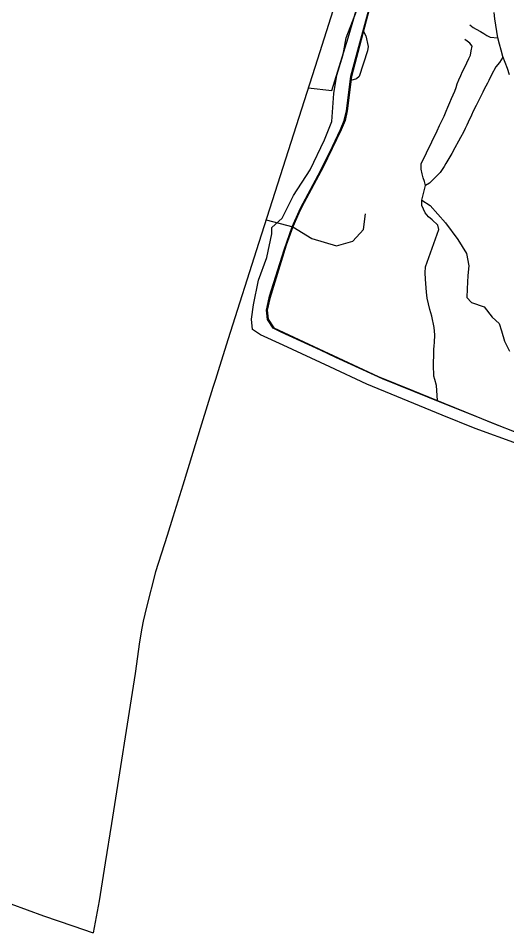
# Model space of a CAD drawing. Header units: inches. Extents: x 327545 to 344127, y 4677187 to 4689491.
# Drawn here: x 328930 to 329501, y 4681757 to 4682824 of the extents above; entities that cross this region are included whole.
import ezdxf

# ---------------------------------------------------------------- set-up
doc = ezdxf.new("R2010")
doc.units = ezdxf.units.IN
doc.header["$MEASUREMENT"] = 0
doc.layers.add('Trails', color=7, linetype='Continuous')

msp = doc.modelspace()

# ---------------------------------------------------------------- linework, layer by layer
at = {"layer": 'Trails'}
for p, q in [((329268.6313, 4682742.8747), (329296.1386, 4682739.7027)), ((329071.9139, 4682096.4325), (329066.5932, 4682059.5493)), ((329066.5932, 4682059.5493), (329038.9545, 4681884.5792)), ((329038.9545, 4681884.5792), (329031.697, 4681838.6352)), ((329031.697, 4681838.6352), (329024.71, 4681794.403)), ((329024.71, 4681794.403), (329017.9173, 4681757.1967))]:
    msp.add_line(p, q, dxfattribs=at)
for points in [[(329384.7465, 4683117.0395), (329320.2947, 4682905.6721), (329279.3756, 4682776.5108), (329211.0045, 4682562.4686), (329174.8527, 4682448.7737)], [(329296.1386, 4682739.7027), (329315.1886, 4682801.0861), (329340.5886, 4682887.8696), (329365.9887, 4682959.8364), (329399.8554, 4683066.7283), (329411.4971, 4683069.9033), (329422.0805, 4683072.02), (329428.4132, 4683081.0033), (329431.8055, 4683088.0862)], [(329515.7004, 4682338.8038), (329426.5418, 4682374.6761), (329355.2629, 4682403.6084), (329300.6528, 4682428.2544), (329282.8728, 4682436.7078), (329237.232, 4682457.8216), (329227.8807, 4682462.6731), (329220.975, 4682472.8331), (329220.0225, 4682483.4694), (329223.5944, 4682499.9001), (329240.5217, 4682554.0243), (329249.7068, 4682580.8768), (329259.7371, 4682602.3439), (329280.3598, 4682640.9422), (329294.0123, 4682668.0356), (329306.4477, 4682694.2956), (329310.7132, 4682704.9309), (329313.2211, 4682716.1502), (329318.4599, 4682756.4728), (329326.4503, 4682786.7412), (329341.4786, 4682842.6213)], [(329341.7494, 4682841.8471), (329318.988, 4682756.3172), (329313.9029, 4682715.9946), (329311.5298, 4682704.7418), (329307.0237, 4682693.7696), (329286.2326, 4682650.506), (329263.9374, 4682609.1239), (329257.5974, 4682596.6679), (329250.5318, 4682580.568), (329242.9867, 4682559.5012), (329223.7779, 4682497.2711), (329220.8808, 4682483.4995), (329221.8333, 4682473.1807), (329228.342, 4682463.1), (329350.3968, 4682406.3071), (329390.4812, 4682389.85), (329409.8488, 4682381.9919), (329426.8086, 4682375.0333), (329464.1943, 4682359.8991), (329483.9587, 4682351.7499), (329514.0286, 4682340.1281)], [(329512.5721, 4682327.4311), (329463.2597, 4682345.464), (329424.7721, 4682361.0925), (329371.8515, 4682382.7319), (329336.972, 4682397.1582), (329293.6734, 4682417.5955), (329239.55, 4682442.8415), (329213.0897, 4682454.8634), (329203.4678, 4682460.8744), (329202.2651, 4682472.8963), (329204.6706, 4682489.727), (329210.6843, 4682518.5796), (329220.3062, 4682545.0278), (329226.3199, 4682572.6782), (329226.3199, 4682579.8914), (329238.3473, 4682590.7111), (329251.5774, 4682617.1593), (329270.8213, 4682647.2141), (329287.6597, 4682682.0777), (329296.0788, 4682703.7171), (329298.4843, 4682736.1763), (329302.0925, 4682757.8157), (329309.309, 4682781.8596), (329312.9172, 4682801.0946), (329324.9446, 4682832.3516)], [(329503.4578, 4682758.2234), (329500.9651, 4682765.4193), (329498.228, 4682772.5258), (329495.7962, 4682779.609), (329493.6077, 4682786.7712), (329491.6653, 4682794.004), (329489.9712, 4682801.2989), (329488.5273, 4682808.6474), (329487.3353, 4682816.041), (329486.3967, 4682823.471), (329485.7125, 4682830.9287)], [(329456.9876, 4682816.5103), (329461.2022, 4682813.3302), (329464.3649, 4682811.2275), (329469.5861, 4682808.5026), (329473.3148, 4682806.2103), (329477.1673, 4682803.9168), (329480.9859, 4682802.1556), (329489.9712, 4682801.2989)], [(329332.9456, 4682808.7652), (329335.6517, 4682803.6273), (329338.4034, 4682791.1389), (329337.7684, 4682786.2706), (329328.2433, 4682756.2139), (329324.8567, 4682753.2505), (329318.3699, 4682751.4161)], [(329419.2702, 4682378.1263), (329418.3968, 4682395.6737), (329416.178, 4682402.7273), (329415.2813, 4682406.6286), (329414.6909, 4682419.6313), (329414.9392, 4682424.3029), (329415.052, 4682428.887), (329415.2513, 4682437.5985), (329415.5034, 4682441.7496), (329415.8129, 4682445.8826), (329416.1352, 4682454.5615), (329415.9148, 4682458.963), (329415.4154, 4682463.4268), (329412.8384, 4682476.5611), (329411.7051, 4682480.52), (329410.613, 4682484.1908), (329408.7709, 4682490.839), (329407.4371, 4682497.3545), (329406.6446, 4682504.5254), (329405.3996, 4682519.6735), (329404.9796, 4682527.1205), (329405.3481, 4682534.1372), (329420.8749, 4682577.5335), (329419.7737, 4682582.7977), (329413.2851, 4682588.8903), (329408.954, 4682592.488), (329404.8905, 4682597.1347), (329401.3121, 4682605.6751), (329401.1603, 4682611.8767), (329405.2772, 4682629.1204), (329404.3508, 4682633.6112), (329402.6441, 4682637.7933), (329401.3817, 4682642.546), (329400.4734, 4682648.0105), (329400.3435, 4682654.093), (329419.0909, 4682692.8142), (329421.8723, 4682698.8419), (329424.5986, 4682704.3075), (329427.21, 4682709.883), (329429.4569, 4682715.5465), (329431.4724, 4682720.5078), (329433.734, 4682725.6355), (329435.8671, 4682730.3099), (329437.7734, 4682734.7617), (329439.6566, 4682739.1163), (329441.0911, 4682743.221), (329442.4112, 4682747.4589), (329444.4945, 4682752.3627), (329446.6689, 4682757.3202), (329448.7527, 4682761.9586), (329451.2726, 4682767.187), (329453.727, 4682772.2821), (329456.1274, 4682777.1456), (329458.008, 4682781.1091), (329458.8512, 4682785.9267), (329459.7673, 4682791.6252), (329457.301, 4682795.109), (329454.118, 4682797.2196), (329451.5106, 4682799.3107)], [(329495.6331, 4682778.6803), (329491.6314, 4682772.6241), (329487.3277, 4682767.2677), (329482.2726, 4682757.9224), (329479.2326, 4682751.6039), (329477.572, 4682748.2295), (329475.8015, 4682744.7504), (329473.9913, 4682741.2186), (329472.258, 4682737.8572), (329469.0473, 4682731.641), (329466.3774, 4682726.0635), (329464.521, 4682722.1624), (329461.1995, 4682715.5767), (329459.1132, 4682710.985), (329455.3662, 4682702.9041), (329453.4861, 4682699.2129), (329451.6411, 4682695.3301), (329449.6274, 4682691.2329), (329446.2594, 4682685.1149), (329443.8753, 4682680.6601), (329439.7462, 4682672.9292), (329436.0591, 4682666.2395), (329433.7948, 4682662.2483), (329429.2042, 4682654.5398), (329427.0427, 4682650.9869), (329424.771, 4682647.4793), (329422.4726, 4682644.2927), (329414.4952, 4682635.8054), (329410.1627, 4682631.759), (329405.2772, 4682629.1204)], [(329401.1603, 4682611.8767), (329410.8393, 4682605.6205), (329419.8352, 4682595.5663), (329428.831, 4682585.5121), (329443.1186, 4682565.9329), (329453.1728, 4682549.5287), (329455.8186, 4682535.2412), (329454.7603, 4682524.1287), (329454.2311, 4682508.2536), (329453.7019, 4682498.1995), (329459.2693, 4682492.6464), (329473.8103, 4682487.6161), (329483.3353, 4682475.4452), (329491.2728, 4682468.0369), (329493.9187, 4682459.5702), (329497.6228, 4682447.3994), (329503.4437, 4682435.7577)], [(329219.4346, 4682588.8597), (329250.5318, 4682580.568), (329272.8552, 4682567.194), (329301.4302, 4682558.7273), (329320.4803, 4682564.019), (329333.1803, 4682577.7773), (329335.297, 4682595.769)], [(329174.8527, 4682448.7737), (329163.5217, 4682412.8802), (329160.3125, 4682402.7144), (329157.4196, 4682393.4614), (329144.0273, 4682350.6269)], [(329144.0273, 4682350.6269), (329122.2856, 4682279.3258), (329110.5899, 4682241.9426), (329103.9687, 4682220.7712), (329090.6218, 4682178.118), (329079.8251, 4682136.9888), (329077.8546, 4682128.8492), (329076.1148, 4682120.6572), (329074.6071, 4682112.4194), (329071.9139, 4682096.4325)], [(328728.5995, 4681861.0621), (328752.8139, 4681852.0144), (328781.4719, 4681841.8703), (328853.5528, 4681815.8447), (328880.6266, 4681805.9021), (328921.8382, 4681790.7675), (328959.8706, 4681776.8004), (328994.063, 4681765.2529), (329017.9173, 4681757.1967)]]:
    msp.add_lwpolyline(points, dxfattribs=at)

doc.saveas('drawing.dxf')
